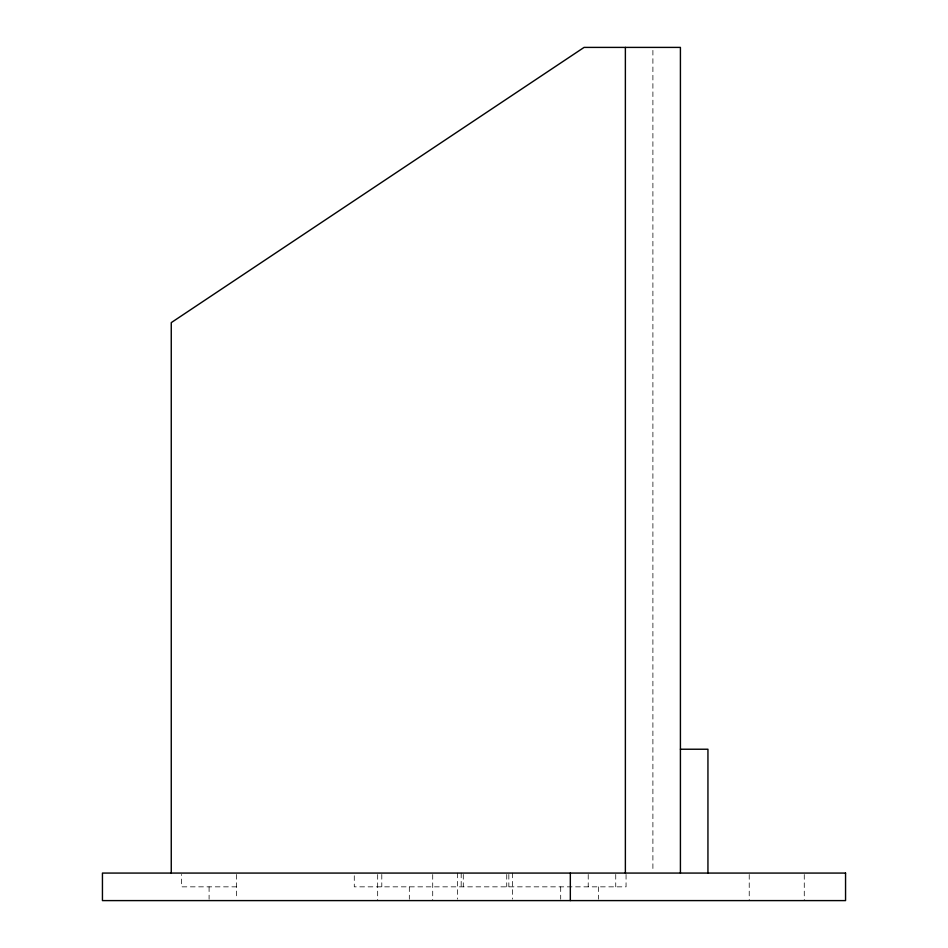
<?xml version="1.0" encoding="UTF-8"?>
<svg xmlns="http://www.w3.org/2000/svg" width="948" height="948" viewBox="0 0 948 948"><rect width="100%" height="100%" fill="white"/><g stroke="black" fill="none" stroke-linecap="round" stroke-linejoin="round"><path stroke-width="0.71" stroke-dasharray="4.74 3.56" d="M236.621 886.842L181.578 886.842L181.578 874.459M804.271 874.53L804.271 900.6M749.228 874.53L749.228 900.6M652.899 50.363L652.899 871.603M626.059 874.459L626.059 886.842L354.279 886.842L354.279 874.459M615.738 874.459L615.738 886.842M598.544 886.842L598.544 899.225M588.222 874.459L588.222 886.842M560.695 886.842L560.695 899.225M512.536 873.072L512.536 899.154M508.839 874.459L508.839 886.842M506.73 874.459L506.73 886.842M463.288 874.459L463.288 886.842M461.178 873.072L461.178 886.842M457.481 873.072L457.481 899.154M432.715 874.53L432.715 900.6M409.323 886.842L409.323 899.225M381.795 874.459L381.795 886.842M377.671 874.53L377.671 900.6M236.621 874.459L236.621 899.225M209.093 886.842L209.093 899.225"/><path stroke-width="1.42" d="M680.415 749.228L707.943 749.228L707.943 873.072M680.415 873.072L680.415 47.4L584.087 47.4L171.256 322.628L171.256 873.072M625.372 47.4L625.372 873.072M570.329 873.072L570.329 900.6M845.557 873.072L102.443 873.072L102.443 900.6L845.557 900.6L845.557 873.072"/></g></svg>
